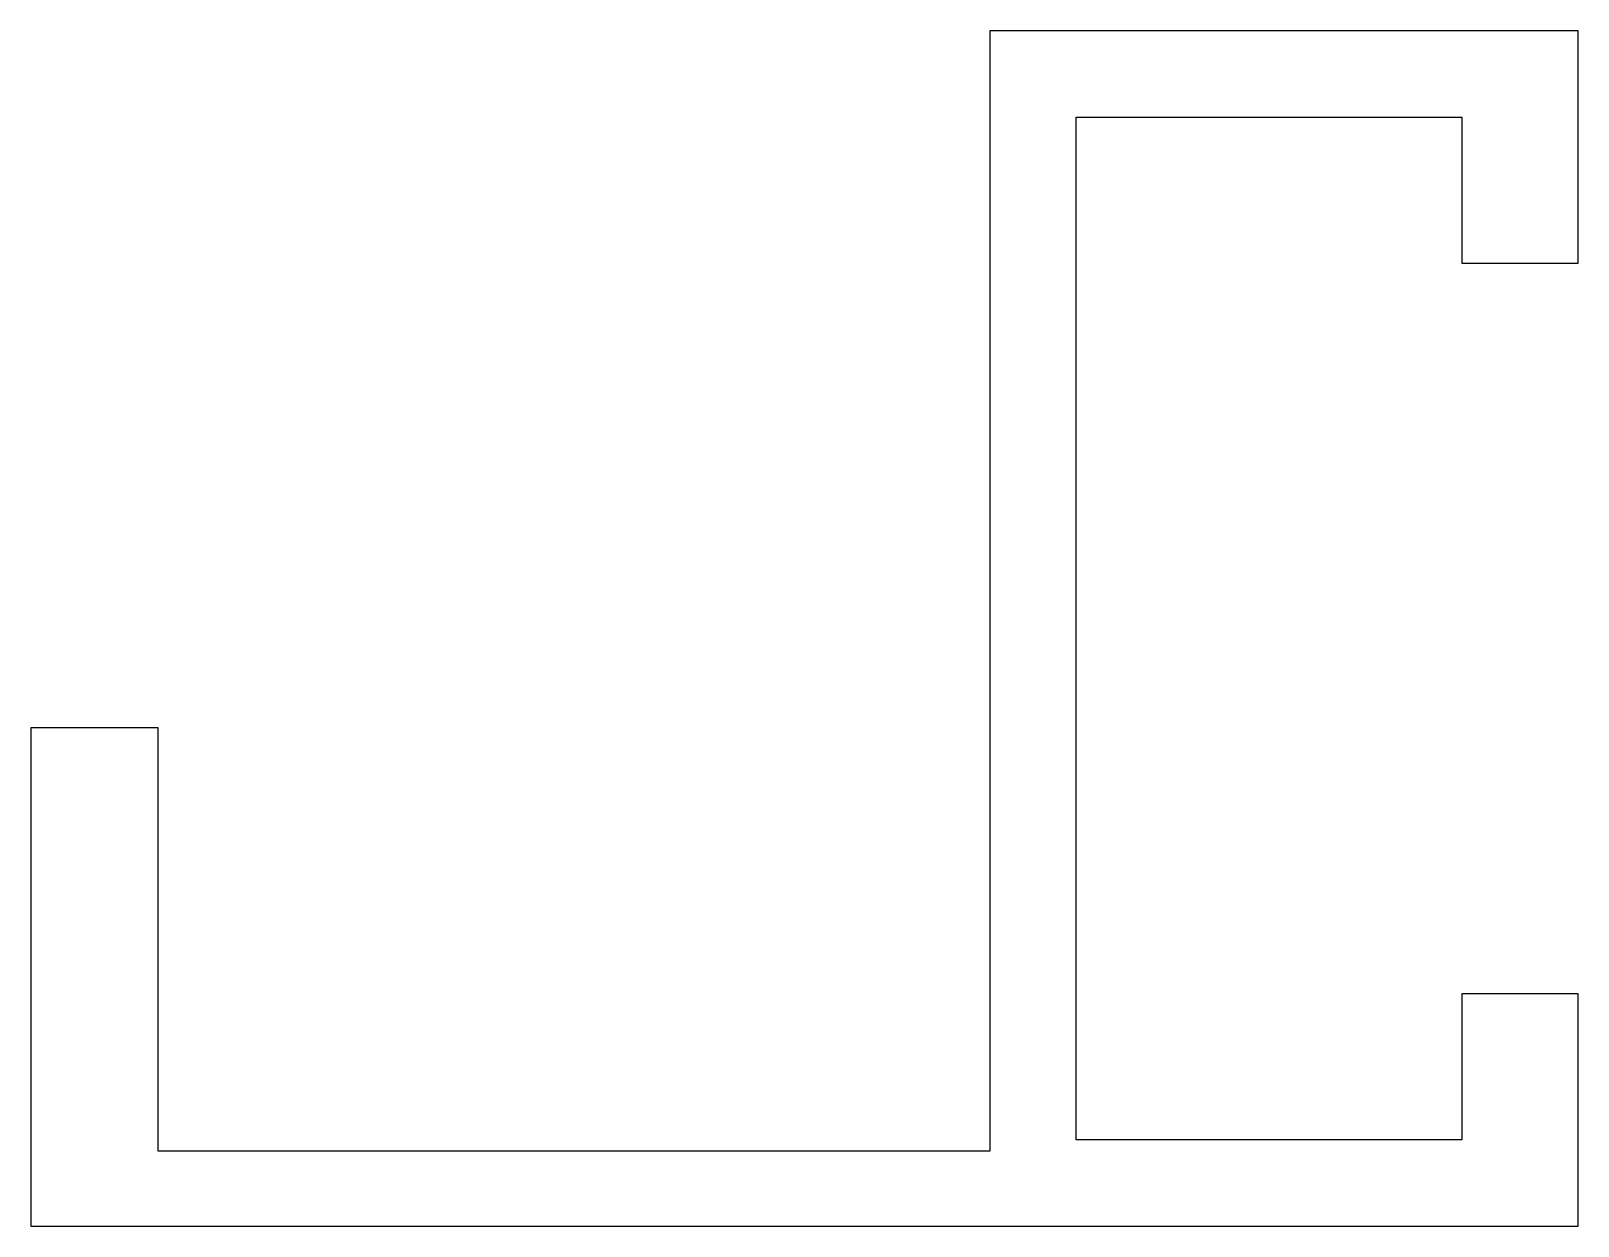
# Model space of a CAD drawing. Extents: x -12.6 to 8, y -6 to 9.9.
import ezdxf

# ---------------------------------------------------------------- set-up
doc = ezdxf.new("R2010")
doc.units = 0

msp = doc.modelspace()

# ---------------------------------------------------------------- linework, layer by layer
for p, q in [((8.013983, 9.909793), (0.163983, 9.909793)), ((0.163983, 9.909793), (0.163983, -5.040207)), ((8.013983, 6.809793), (8.013983, 9.909793)), ((1.313983, 8.759793), (6.463983, 8.759793)), ((1.313983, -4.890207), (1.313983, 8.759793)), ((6.463983, 8.759793), (6.463983, 6.809793)), ((6.463983, 6.809793), (8.013983, 6.809793)), ((-10.936017, 0.609793), (-12.636017, 0.609793)), ((-12.636017, 0.609793), (-12.636017, -6.040207)), ((-10.936017, -5.040207), (-10.936017, 0.609793)), ((8.013983, -2.940207), (6.463983, -2.940207)), ((6.463983, -2.940207), (6.463983, -4.890207)), ((8.013983, -6.040207), (8.013983, -2.940207)), ((6.463983, -4.890207), (1.313983, -4.890207)), ((0.163983, -5.040207), (-10.936017, -5.040207)), ((-12.636017, -6.040207), (8.013983, -6.040207))]:
    msp.add_line(p, q)

doc.saveas('drawing.dxf')
